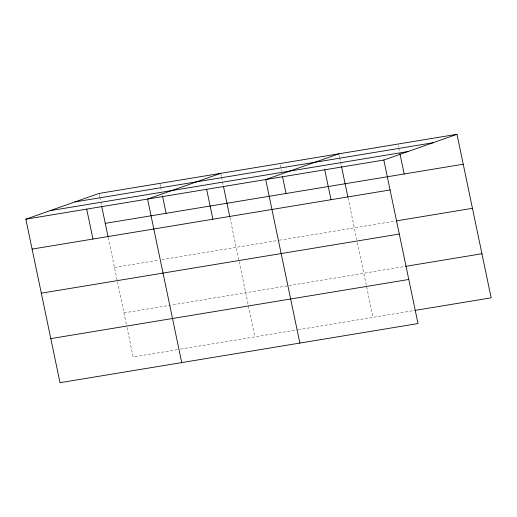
<?xml version="1.0" encoding="UTF-8"?>
<svg xmlns="http://www.w3.org/2000/svg" width="517" height="517" viewBox="0 0 517 517"><rect width="100%" height="100%" fill="white"/><g stroke="black" fill="none" stroke-linecap="round" stroke-linejoin="round"><path stroke-width="0.39" stroke-dasharray="2.58 1.94" d="M114.464 267.451L158.725 260.141M161.886 259.618L278.708 240.321M279.497 240.185L395.266 221.063M123.957 312.875L288.195 285.739M288.984 285.61L405.548 266.358M177.428 349.654L133.166 356.963L126.587 325.471M180.588 349.13L297.411 329.833M298.199 329.704L413.968 310.575M398.252 145.639L398.581 147.209M398.743 147.998L399.563 151.933M339.184 155.397L339.514 156.968M339.675 157.756L341.485 166.416M348.064 197.908L356.769 239.578M357.421 242.706L373.016 317.341M280.117 165.149L281.429 171.45M220.882 174.126L221.379 176.484M221.541 177.273L222.362 181.208M222.53 181.997L223.189 185.144M229.929 217.424L254.881 336.858M160.024 184.175L160.522 186.54M160.684 187.328L161.504 191.264M99.167 194.23L99.665 196.596M99.826 197.378L100.647 201.32M100.815 202.102L101.474 205.255M108.215 237.536L126.419 324.682"/><path stroke-width="0.78" d="M456.989 134.304L383.834 160.037L417.994 323.558L60.011 382.696L25.85 219.176L99.005 193.442L456.989 134.304L491.15 297.824L414.757 310.446M220.72 173.337L147.565 199.071L181.725 362.591M338.855 153.82L265.699 179.554L299.86 343.075M74.862 201.934L432.845 142.795M49.994 210.684L407.978 151.546M25.85 219.176L383.834 160.037M105.255 223.363L463.238 164.225M32.099 249.097L390.083 189.952M396.054 220.933L472.448 208.312M41.308 293.184L399.298 234.046M405.548 266.358L481.941 253.737M50.802 338.609L408.785 279.471M399.893 153.51L404.171 173.983M341.485 166.416L347.902 197.126M324.766 169.796L331.016 199.711M282.418 176.174L286.037 193.5M223.518 186.721L229.768 216.642M206.632 189.312L212.881 219.227M162.493 195.988L166.112 213.308M101.804 206.826L108.053 236.747M86.707 209.12L92.957 239.041"/></g></svg>
